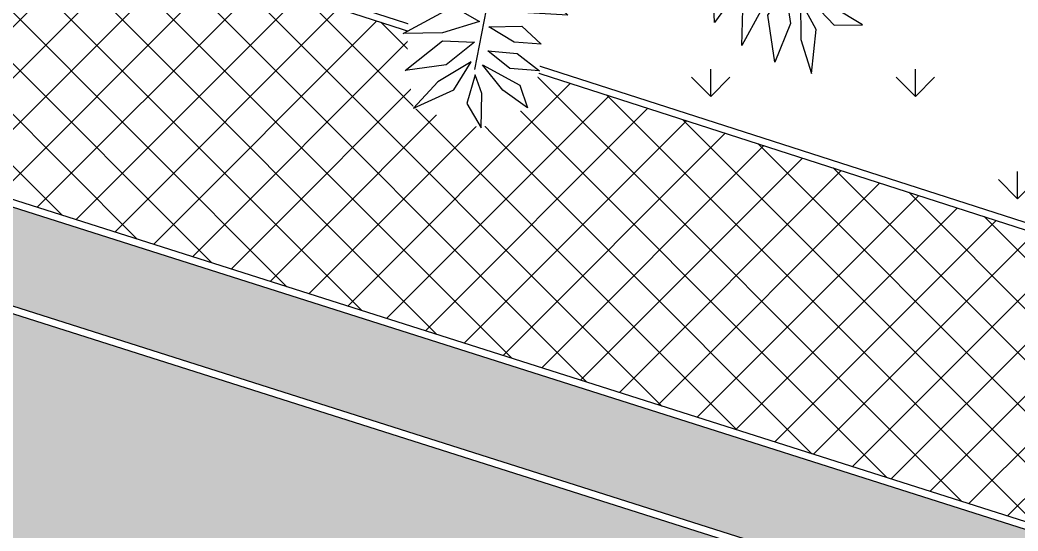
# Model space of a CAD drawing. Header units: inches. Extents: x -162 to 906, y 35 to 488.
# Drawn here: x 403.4 to 417.2, y 84.51 to 91.57 of the extents above; entities that cross this region are included whole.
import ezdxf

# ---------------------------------------------------------------- set-up
doc = ezdxf.new("R2010")
doc.units = ezdxf.units.IN
doc.header["$LTSCALE"] = 0.02
doc.header["$MEASUREMENT"] = 0
doc.set_wipeout_variables(frame=1)
for name, color, linetype, true_color in [('green bed', 7, 'Continuous', 0x145200), ('jogging track', 7, 'Continuous', 0x5e5e5e), ('main rooad', 250, 'Continuous', 0x333333), ('pavements', 7, 'Continuous', 0x8a8a8a), ('PLANTS', 7, 'Continuous', 0x218500), ('ROADS', 7, 'Continuous', 0x595959), ('walking pavers', 7, 'Continuous', 0xf7f7f7)]:
    doc.layers.add(name, color=color, linetype=linetype, true_color=true_color)
pattern_1 = [(90, (0, 0), (-1.414213562, 1.414213562), [0.375, -2.453427126]), (45, (0, 0), (-1.414213562373095, 1.414213562373095), [0.375, -1.625]), (135, (0, 0), (-1.414213562373095, -1.414213562373095), [0.375, -1.625])]

# ---------------------------------------------------------------- blocks, each defined once
blk = doc.blocks.new('AE24K')
blk.add_wipeout([(0.3551949136237864, 0.106527245213756), (0.38330191728022445, 0.1775314773046348), (0.41041712122815666, 0.21809228762336175), (0.43506982731359295, 0.26200622175611277), (0.4554456494808166, 0.31084019148061803), (0.3890162718492929, 0.3819055057928529), (0.31972971232035413, 0.39072740178981236), (0.2797292211111111, 0.35543979935044767), (0.25901468925789917, 0.32456315413532466), (0.20687119343616403, 0.3093698816316339), (0.15972775670914602, 0.29809744769291857), (0.11258432920789105, 0.27702290811600006), (0.11142148636233783, 0.31476039346794793), (0.09277667140585141, 0.3667647924609607), (0.03790418566355835, 0.4207149325475328), (0.019988087261599063, 0.4666459893664343), (-0.005969354658331594, 0.510379431192467), (-0.04147268311387729, 0.5498476051024905), (-0.1362317311181524, 0.5278507198698508), (-0.17851500822055766, 0.47225775739199527), (-0.16795529215072422, 0.419972516947561), (-0.1494728034445888, 0.38222568128481527), (-0.16448658055298898, 0.33384064598641294), (-0.17888727301417937, 0.28743140412639634), (-0.1836167167719829, 0.2360123434706891), (-0.21687975319873593, 0.25387403876085846), (-0.2704666659214252, 0.2584996208172765), (-0.3940080310552272, 0.24024808018120325), (-0.496918332594694, 0.23900740439610946), (-0.5252480029674436, 0.1459452233027616), (-0.4982447205409093, 0.08153034637642054), (-0.44768451326183395, 0.06453270837135139), (-0.4091404009994495, 0.06191898170415944), (-0.33802384679952335, -0.010720428861257014), (-0.29620104597987235, -0.04101056464531072), (-0.36401596714995504, -0.10303544308668999), (-0.37909859344962005, -0.18069286674086438), (-0.43901688124796384, -0.2603593257633241), (-0.45544564948081406, -0.3108402007063801), (-0.38901627184929033, -0.381905505792852), (-0.31972971232035263, -0.39072741101557507), (-0.27972923033687286, -0.3554398085762094), (-0.25906997139880744, -0.3243707884177137), (-0.2068711934361634, -0.3093698816316328), (-0.15947926158348955, -0.29863663283042774), (-0.11258432920788863, -0.2770229173417623), (-0.11365319668754298, -0.316380674289061), (-0.0379041856635559, -0.4207149417732956), (0.00936913341203704, -0.5077846254225241), (0.041472683113879735, -0.5498476051024893), (0.13623173111815384, -0.527850729095613), (0.17851499899479592, -0.4722577573919948), (0.16795528292496245, -0.41997251694756044), (0.15465956208624643, -0.3873626240687301), (0.16777801166598272, -0.3346156046435458), (0.1788872730893657, -0.287431404989861), (0.18361671677198546, -0.23601235269645104), (0.21687975319873834, -0.2538740387608571), (0.2712392865183427, -0.2637293586000331), (0.34572554723691984, -0.24049317616737786), (0.3940820231010254, -0.246385504689294), (0.4444389524248509, -0.24577840694274355), (0.49691833259469553, -0.23900740439610846), (0.5252480029674442, -0.14594522330276039), (0.49824471131514847, -0.08153035560218291), (0.4476845132618352, -0.06453271759711332), (0.41058727741042117, -0.062031723957523655), (0.37327179966973284, -0.022436010876364154), (0.338023846799526, 0.010720428861258124), (0.2960075306288286, 0.043771514977265946), (0.3283012395610764, 0.06088635470709014)])
for p, q in [((-0.0414726831138772, 0.549847605102491), (-0.07777240710869737, 0.5006975833749423)), ((-0.0527355222590753, 0.5019136588729922), (-0.0414726831138772, 0.549847605102491)), ((-0.1022762273722977, 0.5082464993676798), (-0.1362317311181522, 0.5278507198698512)), ((-0.1362317311181522, 0.5278507198698512), (-0.1139274895912346, 0.4861054984912498)), ((-0.05149821828036583, 0.4756306225379459), (-0.005969354658331483, 0.5103794311924674)), ((-0.005969354658331483, 0.5103794311924674), (-0.03082975988756598, 0.4496761433005454)), ((-0.09308310512382612, 0.4682974141098621), (-0.1022762273722977, 0.5082464993676798)), ((-0.07952156564429469, 0.4555188743617307), (-0.0527355222590753, 0.5019136588729922)), ((-0.07777240710869737, 0.5006975833749423), (-0.07952156564429469, 0.4555188743617307)), ((-0.1139274895912346, 0.4861054984912498), (-0.09308310512382612, 0.4682974141098621)), ((-0.1537160373471247, 0.4505168963083128), (-0.1785150082205575, 0.4722577573919957)), ((-0.1785150082205575, 0.4722577573919957), (-0.1368368489131875, 0.4679899655579551)), ((-0.07019916277893401, 0.4295166794781067), (-0.05149821828036583, 0.4756306225379459)), ((-0.1368368489131875, 0.4679899655579551), (-0.0949981336523642, 0.4512575405617887)), ((-0.05250655727299147, 0.3533181598595703), (-0.0885694836089419, 0.4623922892135215)), ((-0.02519805892919624, 0.4398263127903532), (0.02129362377083144, 0.4674208743674266)), ((0.02129362377083144, 0.4674208743674266), (-0.0205392239047244, 0.4008455082622233)), ((-0.0949981336523642, 0.4512575405617887), (-0.1537160373471247, 0.4505168963083128)), ((-0.03082975988756598, 0.4496761433005454), (-0.07019916277893401, 0.4295166794781067)), ((-0.1679552921507241, 0.4199725169475612), (-0.1303716187194786, 0.4370389975961211)), ((-0.1303716187194786, 0.4370389975961211), (-0.09217697835945593, 0.430658432229444)), ((-0.09217697835945593, 0.430658432229444), (-0.1294034948277618, 0.4142105482156615)), ((-0.06230534163651669, 0.4010400980553759), (-0.02519805892919624, 0.4398263127903532)), ((-0.1294034948277618, 0.4142105482156615), (-0.1679552921507241, 0.4199725169475612)), ((-0.004860777750733902, 0.4025158972333451), (0.03790418566355847, 0.4207149325475332)), ((0.03790418566355847, 0.4207149325475332), (0.005605675080954775, 0.3618316478252717)), ((-0.1515725973782844, 0.3865948780928483), (-0.1179641760621761, 0.4026572820512881)), ((-0.1179641760621761, 0.4026572820512881), (-0.07691235380473849, 0.4012254989885826)), ((-0.07691235380473849, 0.4012254989885826), (-0.1164370170615987, 0.3778564844767831)), ((-0.0205392239047244, 0.4008455082622233), (-0.06230534163651669, 0.4010400980553759)), ((-0.04330338816861534, 0.3496542956971389), (-0.004860777750733902, 0.4025158972333451)), ((-0.1164370170615987, 0.3778564844767831), (-0.1515725973782844, 0.3865948780928483)), ((0.3133010622769312, 0.3583804374999429), (0.3197297123203544, 0.3907274017898126)), ((0.3197297123203544, 0.3907274017898126), (0.3368727760275583, 0.3524991704267157)), ((0.3890162718492931, 0.3819055057928531), (0.3640159671499585, 0.3417168459215039)), ((0.3890162718492931, 0.3426970555627484), (0.3890162718492931, 0.3819055057928531)), ((0.005605675080954775, 0.3618316478252717), (-0.04330338816861534, 0.3496542956971389)), ((0.007106863558692389, 0.3477681991613624), (0.09277667140585155, 0.3667647924609612)), ((0.09277667140585155, 0.3667647924609612), (0.03016673197819308, 0.3171338593856179)), ((0.3433014260709815, 0.3078995625568863), (0.3133010622769312, 0.3583804374999429)), ((-0.1644865805529889, 0.3338406459864132), (-0.1148891923519049, 0.3579925402946942)), ((-0.06208753982366044, 0.3514265739948095), (-0.1186519474679111, 0.3230491326212559)), ((-0.1148891923519049, 0.3579925402946942), (-0.06208753982366044, 0.3514265739948095)), ((-0.01372579496394621, 0.1989606921142477), (-0.05250655727299147, 0.3533181598595703)), ((-0.0310252261282038, 0.3013256897781131), (0.007106863558692389, 0.3477681991613624)), ((0.2797292211111113, 0.3554397993504481), (0.3133010622769312, 0.331424630849797)), ((0.2940151121466652, 0.3191719872698378), (0.2797292211111113, 0.3554397993504481)), ((0.3368727760275583, 0.3524991704267157), (0.3433014260709815, 0.3078995625568863)), ((-0.1186519474679111, 0.3230491326212559), (-0.1644865805529889, 0.3338406459864132)), ((0.3133010622769312, 0.331424630849797), (0.3268726578381287, 0.2951568187691866)), ((0.3590159080552429, 0.3147610392713576), (0.3890162718492931, 0.3426970555627484)), ((0.3640159671499585, 0.3417168459215039), (0.3590159080552429, 0.3147610392713576)), ((0.03016673197819308, 0.3171338593856179), (-0.0310252261282038, 0.3013256897781131)), ((0.2590146892578993, 0.3245631541353249), (0.2897293485263042, 0.3034886145584061)), ((0.2690148074473289, 0.2897656519036995), (0.2590146892578993, 0.3245631541353249)), ((0.3268726578381287, 0.2951568187691866), (0.2940151121466652, 0.3191719872698378)), ((0.3947306264183617, 0.3177016774208532), (0.3547301352091203, 0.2966271378439349)), ((0.4554456494808168, 0.3108401914806183), (0.3947306264183617, 0.3177016774208532)), ((-0.1782960900903792, 0.2873770280574246), (-0.1180669418362115, 0.3103394447423784)), ((-0.1180669418362115, 0.3103394447423784), (-0.04943157356272021, 0.3086534181029754)), ((-0.04943157356272021, 0.3086534181029754), (-0.1154217033921476, 0.2815939415540214)), ((-0.01691470762147951, 0.2502895807405507), (0.03635746804542439, 0.3053116714556179)), ((0.03635746804542439, 0.3053116714556179), (0.111421486362338, 0.3147603934679482)), ((0.111421486362338, 0.3147603934679482), (0.05003824128594125, 0.2701948009862924)), ((0.2068711934361644, 0.3093698816316341), (0.2525860392144761, 0.2784932271907485)), ((0.2204427889973637, 0.264280164328301), (0.2068711934361644, 0.3093698816316341)), ((0.2797292211111113, 0.2221310851744644), (0.3561587261578261, 0.3078995625568863)), ((0.2897293485263042, 0.3034886145584061), (0.3090152986565702, 0.2672208024777967)), ((0.4083022219795609, 0.2966271378439349), (0.4554456494808168, 0.3108401914806183)), ((0.1597277567091462, 0.298097447692919), (0.209728366107818, 0.2574186876138302)), ((0.18615665235719, 0.2407550960353908), (0.1597277567091462, 0.298097447692919)), ((0.3090152986565702, 0.2672208024777967), (0.2690148074473289, 0.2897656519036995)), ((0.3547301352091203, 0.2966271378439349), (0.4083022219795609, 0.2966271378439349)), ((-0.1154217033921476, 0.2815939415540214), (-0.1782960900903792, 0.2873770280574246)), ((0.1125843292078912, 0.2770229081160003), (0.1461561703737102, 0.2196805564584725)), ((0.1747279432190529, 0.2378144671116589), (0.1125843292078912, 0.2770229081160003)), ((0.2525860392144761, 0.2784932271907485), (0.2733005710676881, 0.2294826713224394)), ((0.3368727760275583, 0.2755525982670166), (0.3861590899518781, 0.2824140749814874)), ((0.3740160853393864, 0.2515374205406018), (0.3368727760275583, 0.2755525982670166)), ((0.3861590899518781, 0.2824140749814874), (0.4390168812479658, 0.260359325763325)), ((-0.2976226622517535, 0.1800388274949314), (-0.2712392865183419, 0.2637293493742709)), ((-0.2712392865183419, 0.2637293493742709), (-0.2595626165481084, 0.1846920901585531)), ((-0.1185893967947846, 0.2702260670970928), (-0.1836167167719829, 0.2360123434706893)), ((-0.03784705051331105, 0.26402446308105), (-0.1185893967947846, 0.2702260670970928)), ((-0.117170861927745, 0.2364152325408106), (-0.03784705051331105, 0.26402446308105)), ((0.05003824128594125, 0.2701948009862924), (-0.01691470762147951, 0.2502895807405507)), ((0.2733005710676881, 0.2294826713224394), (0.2204427889973637, 0.264280164328301)), ((-0.437657308232243, 0.193216547556458), (-0.4449862266805331, 0.2500201054291424)), ((-0.4449862266805331, 0.2500201054291424), (-0.4048458452269514, 0.1981387227599445)), ((-0.3934997896995123, 0.1980909978879559), (-0.3941515345007414, 0.252151256681671)), ((-0.3941515345007414, 0.252151256681671), (-0.3574120091580459, 0.1826352616527362)), ((-0.2462289349631019, 0.1841423269415046), (-0.2168797531987359, 0.2538740387608587)), ((-0.2168797531987359, 0.2538740387608587), (-0.2089764387461948, 0.1784317918383174)), ((0.209728366107818, 0.2574186876138302), (0.2425859117992841, 0.1971357070325692)), ((0.3368727760275583, 0.218210246609488), (0.3161582349485847, 0.2544780586900974)), ((0.3161582349485847, 0.2544780586900974), (0.3683017307703178, 0.2417353149023986)), ((0.4390168812479658, 0.260359325763325), (0.3740160853393864, 0.2515374205406018)), ((-0.4610377442386344, 0.2052865210290573), (-0.496918332594694, 0.2390074043961099)), ((-0.496918332594694, 0.2390074043961099), (-0.4725030335270572, 0.1829959059540891)), ((-0.3510193764933662, 0.1970483944115564), (-0.3453977316166643, 0.2431834552428986)), ((-0.3453977316166643, 0.2431834552428986), (-0.3105525598676291, 0.1857704803696212)), ((-0.1836167167719829, 0.2360123434706893), (-0.117170861927745, 0.2364152325408106)), ((-0.1740427550269557, 0.1845792313997987), (-0.1351592269438759, 0.246618861836212)), ((-0.1351592269438759, 0.246618861836212), (-0.1357914223533117, 0.1604750619635067)), ((-0.003699706251676815, 0.2055440674289084), (0.072828929618451, 0.2430150573908971)), ((0.145998585115942, 0.2403607592475692), (0.0710797710828528, 0.1978363576034492)), ((0.072828929618451, 0.2430150573908971), (0.145998585115942, 0.2403607592475692)), ((0.08258396541384005, 0.2348738289621637), (0.109012861061883, 0.1662590525916836)), ((0.1418703975275868, 0.1941950688830736), (0.08258396541384005, 0.2348738289621637)), ((0.209728366107818, 0.1647887335169358), (0.1747279432190529, 0.2378144671116589)), ((0.2425859117992841, 0.1971357070325692), (0.18615665235719, 0.2407550960353908)), ((0.3683017307703178, 0.2417353149023986), (0.415445167497337, 0.2152696084599923)), ((-0.03155774639420805, 0.2249271002632036), (-0.09724266953213778, 0.2199609089444543)), ((-0.0894781382323746, 0.1775374279217692), (-0.03155774639420805, 0.2249271002632036)), ((0.1654421205039771, 0.1113672296501473), (0.2797292211111113, 0.2221310851744644)), ((-0.09724266953213778, 0.2199609089444543), (-0.162114729143843, 0.1889567267816479)), ((0.1461561703737102, 0.2196805564584725), (0.209728366107818, 0.1647887335169358)), ((0.3161582349485847, 0.1760611674556509), (0.2811578120598188, 0.21232897953626)), ((0.2811578120598188, 0.21232897953626), (0.3461586079683983, 0.2054675028217887)), ((0.415445167497337, 0.2152696084599923), (0.3368727760275583, 0.218210246609488)), ((-0.4342517100791765, 0.1588917457435599), (-0.4610377442386344, 0.2052865210290573)), ((-0.4070719388064923, 0.1539640812110905), (-0.437657308232243, 0.193216547556458)), ((-0.4048458452269514, 0.1981387227599445), (-0.4070719388064923, 0.1539640812110905)), ((-0.378463585810862, 0.1465620393652798), (-0.3934997896995123, 0.1980909978879559)), ((-0.3244612002284324, 0.1373253161608794), (-0.3510193764933662, 0.1970483944115564)), ((8.881784197001252e-16, 4.440892098500626e-16), (-0.01372579496394621, 0.1989606921142477)), ((0.0710797710828528, 0.1978363576034492), (-0.003699706251676815, 0.2055440674289084)), ((0.1790137068394149, 0.139793355375041), (0.1418703975275868, 0.1941950688830736)), ((0.3461586079683983, 0.2054675028217887), (0.3833019172802246, 0.177531477304635)), ((-0.4725030335270572, 0.1829959059540891), (-0.4342517100791765, 0.1588917457435599)), ((-0.3574120091580459, 0.1826352616527362), (-0.378463585810862, 0.1465620393652798)), ((-0.3105525598676291, 0.1857704803696212), (-0.3244612002284324, 0.1373253161608794)), ((-0.2764683198249021, 0.1237942124734781), (-0.2976226622517535, 0.1800388274949314)), ((-0.2595626165481084, 0.1846920901585531), (-0.2764683198249021, 0.1237942124734781)), ((-0.2252144920063506, 0.1104962253655097), (-0.2462289349631019, 0.1841423269415046)), ((-0.1798562404194373, 0.09956799541848627), (-0.1740427550269557, 0.1845792313997987)), ((-0.162114729143843, 0.1889567267816479), (-0.0894781382323746, 0.1775374279217692)), ((0.02329752407432917, 0.1829226441701222), (0.07544101989606311, 0.1187188157981223)), ((0.09758414269798443, 0.1549866278787322), (0.02329752407432917, 0.1829226441701222)), ((-0.4912924992215908, 0.1655494438049323), (-0.5252480029674436, 0.1459452233027618)), ((-0.4520990131790681, 0.153536374838505), (-0.4912924992215908, 0.1655494438049323)), ((-0.2089764387461948, 0.1784317918383174), (-0.2252144920063506, 0.1104962253655097)), ((0.109012861061883, 0.1662590525916836), (0.1790137068394149, 0.139793355375041)), ((0.2897293485263042, 0.1324417692270661), (0.2454430936967, 0.177531477304635)), ((0.2454430936967, 0.177531477304635), (0.3047295258104459, 0.1677293716664314)), ((0.3047295258104459, 0.1677293716664314), (0.3640159671499585, 0.1030354338609283)), ((0.3833019172802246, 0.177531477304635), (0.3161582349485847, 0.1760611674556509)), ((-0.4779434567411904, 0.144388652569746), (-0.4520990131790681, 0.153536374838505)), ((-0.332235778384101, 0.1311870654593434), (-0.4447282097667689, 0.1544927174308737)), ((-0.1357914223533117, 0.1604750619635067), (-0.1798562404194373, 0.09956799541848627)), ((-0.08543027936244219, 0.1620036601831125), (-0.1467668974326468, 0.1116375721832763)), ((-0.02581685853075832, 0.1564536994849042), (-0.08543027936244219, 0.1620036601831125)), ((-0.06509299818397896, 0.1246932446261035), (-0.02581685853075832, 0.1564536994849042)), ((0.1225844473973199, 0.1005849051449359), (0.09758414269798443, 0.1549866278787322)), ((-0.5252480029674436, 0.1459452233027618), (-0.4779434567411904, 0.144388652569746)), ((-0.4737096249407466, 0.1154907951312412), (-0.4382995597233457, 0.1433579780049032)), ((-0.4382995597233457, 0.1433579780049032), (-0.4670170996240568, 0.0921364588083704)), ((0.2590146892578993, 0.09176300914797597), (0.2082997843848728, 0.139793355375041)), ((0.2082997843848728, 0.139793355375041), (0.2825864030085263, 0.1211693445141142)), ((-0.4436726809964089, 0.1056143575205617), (-0.4190496361975855, 0.1355016134602578)), ((-0.4190496361975855, 0.1355016134602578), (-0.4234186069744243, 0.09503856094582375)), ((-0.4076935245884794, 0.09916866749288245), (-0.3859276524613096, 0.1340046965107868)), ((-0.3859276524613096, 0.1340046965107868), (-0.3854518245089258, 0.08809082334732077)), ((-0.1791679154679215, 0.08759346246410127), (-0.332235778384101, 0.1311870654593434)), ((-0.1467668974326468, 0.1116375721832763), (-0.06509299818397896, 0.1246932446261035)), ((0.3640159671499585, 0.1030354338609283), (0.2897293485263042, 0.1324417692270661)), ((-0.4982447205409093, 0.08153034637642076), (-0.4737096249407466, 0.1154907951312412)), ((-0.367475231566381, 0.07949930387818283), (-0.3353881108913477, 0.121943902672371)), ((-0.3353881108913477, 0.121943902672371), (-0.3390947364652748, 0.0587689682929553)), ((-0.3277953171697909, 0.05292074790278578), (-0.2920174853620034, 0.1115177110704066)), ((-0.2920174853620034, 0.1115177110704066), (-0.3015783649750992, 0.04083883629286778)), ((8.881784197001252e-16, 4.440892098500626e-16), (0.1654421205039771, 0.1113672296501473)), ((0.07544101989606311, 0.1187188157981223), (0.1225844473973199, 0.1005849051449359)), ((0.2825864030085263, 0.1211693445141142), (0.3283012395610765, 0.06088635470709036)), ((-0.4476845132618337, 0.06453270837135161), (-0.4436726809964089, 0.1056143575205617)), ((-0.4105872774104196, 0.06203172395752432), (-0.4076935245884794, 0.09916866749288245)), ((-0.2475754166211273, 0.0992357295641142), (-0.2933173400138385, 0.03241159998543486)), ((-0.2633270323014552, 0.01673467608233858), (-0.2475754166211273, 0.0992357295641142)), ((-0.06283088722569463, 0.1060664937135662), (-0.1193428002784875, 0.09298970349923685)), ((-0.0152571424609258, 0.1041684682662329), (-0.06283088722569463, 0.1060664937135662)), ((-0.06191414160811259, 0.0773209905252088), (-0.0152571424609258, 0.1041684682662329)), ((0.06044083338615636, 0.1074463818594076), (0.02044035140267653, 0.09764427622120397)), ((0.02044035140267653, 0.09764427622120397), (0.0368691196355293, 0.0721587886458055)), ((0.08258396541384005, 0.06529730270557055), (0.06044083338615636, 0.1074463818594076)), ((0.2068711934361644, 0.03736128641418057), (0.1761565341677613, 0.105976072010423)), ((0.1761565341677613, 0.105976072010423), (0.2468716846454075, 0.05843582599109931)), ((-0.4670170996240568, 0.0921364588083704), (-0.4982447205409093, 0.08153034637642076)), ((-0.4234186069744243, 0.09503856094582375), (-0.4476845132618337, 0.06453270837135161)), ((-0.3854518245089258, 0.08809082334732077), (-0.4105872774104196, 0.06203172395752432)), ((-0.210571453233622, 0.0851337448881635), (-0.2391130670597237, 0.0257658308356179)), ((-0.1984909992942558, 0.01127837533008558), (-0.210571453233622, 0.0851337448881635)), ((8.881784197001252e-16, 4.440892098500626e-16), (-0.1791679154679215, 0.08759346246410127)), ((-0.1193428002784875, 0.09298970349923685), (-0.06191414160811259, 0.0773209905252088)), ((-0.02569676677381416, 0.08602956647526483), (-0.05255970689362321, 0.0710042305354257)), ((-0.03216243057838408, 0.05918995831007789), (-0.02569676677381416, 0.08602956647526483)), ((0.3283012395610765, 0.06088635470709036), (0.2590146892578993, 0.09176300914797597)), ((-0.3713577739891525, 0.02447076435477991), (-0.367475231566381, 0.07949930387818283)), ((-0.05255970689362321, 0.0710042305354257), (-0.06170350821310677, 0.03098991913321258)), ((0.0368691196355293, 0.0721587886458055), (0.08258396541384005, 0.06529730270557055)), ((0.1700644215069778, 0.0712850719868463), (0.140534018080043, -0.005974438053743647)), ((0.1830144312861899, -0.007017041530142709), (0.1700644215069778, 0.0712850719868463)), ((-0.3390947364652748, 0.0587689682929553), (-0.3713577739891525, 0.02447076435477991)), ((-0.1484013151538397, 0.05586879433996872), (-0.1830144312861881, 0.007017032304381221)), ((-0.1405340180800421, 0.005974428827981271), (-0.1484013151538397, 0.05586879433996872)), ((-0.06170350821310677, 0.03098991913321258), (-0.03216243057838408, 0.05918995831007789)), ((0.2468716846454075, 0.05843582599109931), (0.2811578120598188, -0.006258102588641457)), ((-0.3380238467995236, -0.01072042886125679), (-0.3277953171697909, 0.05292074790278578)), ((0.1226400787481969, 0.05366512859027628), (0.09878326124364278, 0.004149794325297052)), ((0.1232717206118528, 0.001379888145842223), (0.1226400787481969, 0.05366512859027628)), ((0.2446986853319215, 0.04591710218051581), (0.1984909900684961, -0.01127837533008469)), ((0.2391130670597255, -0.02576584006137983), (0.2446986853319215, 0.04591710218051581)), ((-0.3015783649750992, 0.04083883629286778), (-0.3380238467995236, -0.01072042886125679)), ((-0.2933173400138385, 0.03241159998543486), (-0.2962010459798723, -0.0410105646453105)), ((-0.1135555898590246, 0.02906904147093314), (-0.123271720611851, -0.001379897371604155)), ((-0.0809259020620825, -0.004149794325296163), (-0.1135555898590246, 0.02906904147093314)), ((0.07615531537041687, 0.0368711862064397), (0.06044083338615636, 0.01040547976403383)), ((0.08401255636254756, 0.01040547976403383), (0.07615531537041687, 0.0368711862064397)), ((0.2811578120598188, -0.006258102588641457), (0.2068711934361644, 0.03736128641418057)), ((0.2962010459798758, 0.04101056464531183), (0.263327032301456, -0.01673467608233725)), ((0.2933173400138394, -0.03241160921119635), (0.2962010459798758, 0.04101056464531183)), ((-0.2962010459798723, -0.0410105646453105), (-0.2633270323014552, 0.01673467608233858)), ((-0.2391130670597237, 0.0257658308356179), (-0.2446986945576821, -0.04591711140627774)), ((-0.2468716846454067, -0.0584358352168608), (-0.2811578120598179, 0.006258102588642789)), ((-0.2811578120598179, 0.006258102588642789), (-0.2068711934361636, -0.0373612956399425)), ((-0.2446986945576821, -0.04591711140627774), (-0.1984909992942558, 0.01127837533008558)), ((-0.1830144312861881, 0.007017032304381221), (-0.170064421506976, -0.07128507198684497)), ((-0.170064421506976, -0.07128507198684497), (-0.1405340180800421, 0.005974428827981271)), ((8.881784197001252e-16, 4.440892098500626e-16), (-0.1654421205039762, -0.111367229650146)), ((8.881784197001252e-16, 4.440892098500626e-16), (0.1791679062421618, -0.08759346246409949)), ((8.881784197001252e-16, 4.440892098500626e-16), (0.01372579496394799, -0.1989606921142459)), ((0.06044083338615636, 0.01040547976403383), (0.07258383799864809, -0.02880296124030801)), ((0.07258383799864809, -0.02880296124030801), (0.08401255636254756, 0.01040547976403383)), ((0.09878326124364278, 0.004149794325297052), (0.09784110787476497, -0.03887115633489913)), ((0.09784110787476497, -0.03887115633489913), (0.1232717206118528, 0.001379888145842223)), ((0.3015783649751018, -0.04083884551862971), (0.3380238467995262, 0.01072042886125857)), ((0.3380238467995262, 0.01072042886125857), (0.3277953079440312, -0.05292075712854771)), ((-0.123271720611851, -0.001379897371604155), (-0.08692536038507637, -0.05562555709852646)), ((-0.08692536038507637, -0.05562555709852646), (-0.0809259020620825, -0.004149794325296163)), ((0.140534018080043, -0.005974438053743647), (0.1484013151538415, -0.05586879433996739)), ((0.1484013151538415, -0.05586879433996739), (0.1830144312861899, -0.007017041530142709)), ((0.1984909900684961, -0.01127837533008469), (0.2105714532336229, -0.08513374488816172)), ((0.2105714532336229, -0.08513374488816172), (0.2391130670597255, -0.02576584006137983)), ((0.263327032301456, -0.01673467608233725), (0.247575416621129, -0.09923572956411375)), ((0.3390947364652757, -0.05876896829295397), (0.3713577739891534, -0.02447077358054139)), ((0.3713577739891534, -0.02447077358054139), (0.3674752315663827, -0.07949931310394476)), ((-0.2068711934361636, -0.0373612956399425), (-0.1761565341677587, -0.1059760720104221)), ((0.247575416621129, -0.09923572956411375), (0.2933173400138394, -0.03241160921119635)), ((0.2920174853620061, -0.1115177110704053), (0.3015783649751018, -0.04083884551862971)), ((-0.06829807437828528, -0.04667330107040568), (-0.04615495157636484, -0.08882238022424271)), ((-0.0225832378257369, -0.05353477778487647), (-0.06829807437828528, -0.04667330107040568)), ((-0.00615446036712175, -0.07902026536027584), (-0.0225832378257369, -0.05353477778487647)), ((0.3277953079440312, -0.05292075712854771), (0.2920174853620061, -0.1115177110704053)), ((-0.2825864030085246, -0.1211693445141124), (-0.3283012487868362, -0.06088636393285229)), ((-0.3283012487868362, -0.06088636393285229), (-0.2590146892578966, -0.09176300914797508)), ((-0.1761565341677587, -0.1059760720104221), (-0.2468716846454067, -0.0584358352168608)), ((0.04405678242655586, -0.06800899432050711), (0.01525714246092669, -0.1041684682662316)), ((0.07434224997453232, -0.06652400628259247), (0.04405678242655586, -0.06800899432050711)), ((0.06283087799993314, -0.1060664937135645), (0.07434224997453232, -0.06652400628259247)), ((0.3353881108913512, -0.1219439026723692), (0.3390947364652757, -0.05876896829295397)), ((0.3854518245089285, -0.08809083257308226), (0.4105872774104213, -0.06203172395752343)), ((0.4105872774104213, -0.06203172395752343), (0.4076935245884812, -0.09916866749288156)), ((0.4234186069744279, -0.09503856094582197), (0.4476845132618354, -0.0645327175971131)), ((0.4476845132618354, -0.0645327175971131), (0.4436726809964107, -0.1056143667463236)), ((-0.04615495157636484, -0.08882238022424271), (-0.00615446036712175, -0.07902026536027584)), ((0.3674752315663827, -0.07949931310394476), (0.3353881108913512, -0.1219439026723692)), ((0.4670170903982953, -0.09213645880836907), (0.4982447113151487, -0.08153035560218269)), ((0.4982447113151487, -0.08153035560218269), (0.4737096249407475, -0.1154908043570027)), ((-0.2590146892578966, -0.09176300914797508), (-0.2082997843848711, -0.1397933553750401)), ((0.1791679062421618, -0.08759346246409949), (0.3322357783841046, -0.1311870746851049)), ((0.3859276524613104, -0.1340046965107855), (0.3854518245089285, -0.08809083257308226)), ((0.4190496269718249, -0.1355016134602565), (0.4234186069744279, -0.09503856094582197)), ((0.4382995597233474, -0.1433579780049015), (0.4670170903982953, -0.09213645880836907)), ((-0.3047295350362083, -0.1677293716664296), (-0.364015967149955, -0.1030354430866898)), ((-0.364015967149955, -0.1030354430866898), (-0.2897293485263015, -0.1324417692270643)), ((-0.1225844566230805, -0.1005849143706978), (-0.09758415192374414, -0.1549866278787309)), ((-0.07544101989606133, -0.1187188157981214), (-0.1225844566230805, -0.1005849143706978)), ((0.01525714246092669, -0.1041684682662316), (0.06283087799993314, -0.1060664937135645)), ((0.1357914223533125, -0.1604750619635058), (0.1798562311936767, -0.09956799541848493)), ((0.1798562311936767, -0.09956799541848493), (0.1740427550269583, -0.1845792313997978)), ((0.4076935245884812, -0.09916866749288156), (0.3859276524613104, -0.1340046965107855)), ((0.4436726809964107, -0.1056143667463236), (0.4190496269718249, -0.1355016134602565)), ((-0.2082997843848711, -0.1397933553750401), (-0.2825864030085246, -0.1211693445141124)), ((-0.1654421205039762, -0.111367229650146), (-0.2797292303368728, -0.2221310944002259)), ((-0.02329753330009066, -0.1829226441701208), (-0.07544101989606133, -0.1187188157981214)), ((0.1467668882068871, -0.111637572183275), (0.06509299818398162, -0.1246932538518655)), ((0.08543027936244396, -0.162003669408874), (0.1467668882068871, -0.111637572183275)), ((0.2089764387461948, -0.178431791838316), (0.2252144827805909, -0.1104962253655084)), ((0.2252144827805909, -0.1104962253655084), (0.2462289257373396, -0.1841423361672661)), ((0.2595626073223478, -0.1846920901585514), (0.2764683198249056, -0.1237942124734777)), ((0.2764683198249056, -0.1237942124734777), (0.2976226622517562, -0.1800388274949296)), ((0.4737096249407475, -0.1154908043570027), (0.4382995597233474, -0.1433579780049015)), ((-0.2897293485263015, -0.1324417692270643), (-0.2454430936966983, -0.1775314865303965)), ((0.06509299818398162, -0.1246932538518655), (0.0258168585307601, -0.1564537087106666)), ((0.3105525598676326, -0.1857704895953831), (0.3244611910026709, -0.1373253253866409)), ((0.3244611910026709, -0.1373253253866409), (0.3510193764933707, -0.1970483944115551)), ((0.3322357783841046, -0.1311870746851049), (0.4447282097667706, -0.1544927266566352)), ((-0.1790137160651746, -0.1397933553750401), (-0.1418704067533483, -0.194195078108836)), ((-0.1090128610618821, -0.1662590525916823), (-0.1790137160651746, -0.1397933553750401)), ((0.3574119999322853, -0.1826352616527349), (0.3784635765851014, -0.146562039365278)), ((0.3784635765851014, -0.146562039365278), (0.3934997896995149, -0.1980909978879546)), ((0.4779434567411922, -0.1443886525697446), (0.4520990131790708, -0.1535363748385041)), ((0.5252480029674444, -0.1459452233027601), (0.4779434567411922, -0.1443886525697446)), ((0.4912924899958302, -0.1655494438049314), (0.5252480029674444, -0.1459452233027601)), ((-0.2097283753335795, -0.1647887427426973), (-0.1747279432190512, -0.2378144671116575)), ((-0.1461561703737075, -0.219680565684234), (-0.2097283753335795, -0.1647887427426973)), ((-0.09758415192374414, -0.1549866278787309), (-0.02329753330009066, -0.1829226441701208)), ((0.0258168585307601, -0.1564537087106666), (0.08543027936244396, -0.162003669408874)), ((0.1351592269438777, -0.2466188618362106), (0.1357914223533125, -0.1604750619635058)), ((0.4048458452269532, -0.1981387227599432), (0.4070719388064941, -0.153964090436852)), ((0.4070719388064941, -0.153964090436852), (0.4376573082322448, -0.1932165475564576)), ((0.4342517008534141, -0.1588917457435586), (0.4610377442386362, -0.2052865302548192)), ((0.4725030335270617, -0.1829959151798506), (0.4342517008534141, -0.1588917457435586)), ((0.4520990131790708, -0.1535363748385041), (0.4912924899958302, -0.1655494438049314)), ((-0.3833019172802219, -0.1775314865303965), (-0.3161582441743453, -0.1760611674556496)), ((-0.3461586079683965, -0.2054675028217874), (-0.3833019172802219, -0.1775314865303965)), ((-0.3161582441743453, -0.1760611674556496), (-0.2811578120598179, -0.2123289795362591)), ((-0.2454430936966983, -0.1775314865303965), (-0.3047295350362083, -0.1677293716664296)), ((-0.08258396541383739, -0.2348738381879252), (-0.1090128610618821, -0.1662590525916823)), ((0.08947813823237638, -0.1775374371475307), (0.03155773716844834, -0.2249271002632023)), ((0.1621147199180824, -0.188956726781647), (0.08947813823237638, -0.1775374371475307)), ((0.2168797531987385, -0.2538740387608569), (0.2089764387461948, -0.178431791838316)), ((0.09724266030637718, -0.219960908944453), (0.1621147199180824, -0.188956726781647)), ((0.1740427550269583, -0.1845792313997978), (0.1351592269438777, -0.2466188618362106)), ((0.2462289257373396, -0.1841423361672661), (0.2168797531987385, -0.2538740387608569)), ((0.2712392865183428, -0.2637293586000329), (0.2595626073223478, -0.1846920901585514)), ((0.2976226622517562, -0.1800388274949296), (0.2712392865183428, -0.2637293586000329)), ((0.3453977316166679, -0.2431834552428973), (0.3105525598676326, -0.1857704895953831)), ((0.3941515345007414, -0.252151265907433), (0.3574119999322853, -0.1826352616527349)), ((0.4969183325946958, -0.2390074043961081), (0.4725030335270617, -0.1829959151798506)), ((-0.2811578120598179, -0.2123289795362591), (-0.3461586079683965, -0.2054675028217874)), ((-0.2425859117992815, -0.1971357070325679), (-0.1861566615829515, -0.2407551052611532)), ((-0.2097283753335795, -0.2574186968395917), (-0.2425859117992815, -0.1971357070325679)), ((-0.1459985851159402, -0.2403607592475683), (-0.0710797710828519, -0.1978363576034479)), ((-0.1418704067533483, -0.194195078108836), (-0.08258396541383739, -0.2348738381879252)), ((0.003699697025917104, -0.2055440674289071), (-0.07282892961844922, -0.2430150666166591)), ((-0.0710797710828519, -0.1978363576034479), (0.003699697025917104, -0.2055440674289071)), ((0.01372579496394799, -0.1989606921142459), (0.05250655727299325, -0.3533181598595689)), ((0.3510193764933707, -0.1970483944115551), (0.3453977316166679, -0.2431834552428973)), ((0.3934997896995149, -0.1980909978879546), (0.3941515345007414, -0.252151265907433)), ((0.444986226680534, -0.2500201146549039), (0.4048458452269532, -0.1981387227599432)), ((0.4376573082322448, -0.1932165475564576), (0.444986226680534, -0.2500201146549039)), ((0.4610377442386362, -0.2052865302548192), (0.4969183325946958, -0.2390074043961081)), ((-0.3683017307703151, -0.2417353149023969), (-0.4154451674973343, -0.2152696176857547)), ((-0.4154451674973343, -0.2152696176857547), (-0.3368727760275574, -0.2182102466094866)), ((-0.3368727760275574, -0.2182102466094866), (-0.3161582441743453, -0.2544780586900961)), ((-0.1125843292078885, -0.2770229173417622), (-0.1461561703737075, -0.219680565684234)), ((0.03155773716844834, -0.2249271002632023), (0.09724266030637718, -0.219960908944453)), ((-0.2797292303368728, -0.2221310944002259), (-0.3561587261578252, -0.307899562556885)), ((-0.2733005802934505, -0.229482671322438), (-0.2204427889973628, -0.264280173554063)), ((-0.2525860392144734, -0.2784932364165105), (-0.2733005802934505, -0.229482671322438)), ((-0.3161582441743453, -0.2544780586900961), (-0.3683017307703151, -0.2417353149023969)), ((-0.1861566615829515, -0.2407551052611532), (-0.1597277659349086, -0.2980974569186805)), ((-0.1747279432190512, -0.2378144671116575), (-0.1125843292078885, -0.2770229173417622)), ((-0.07282892961844922, -0.2430150666166591), (-0.1459985851159402, -0.2403607592475683)), ((0.1171708619277467, -0.2364152417665726), (0.03784705051331194, -0.2640244723068115)), ((0.1836167167719855, -0.2360123526964508), (0.1171708619277467, -0.2364152417665726)), ((0.1185893967947873, -0.2702260763228543), (0.1836167167719855, -0.2360123526964508)), ((-0.439016881247964, -0.2603593257633241), (-0.3740160853393837, -0.2515374297663637)), ((-0.3861590899518754, -0.2824140749814865), (-0.439016881247964, -0.2603593257633241)), ((-0.3740160853393837, -0.2515374297663637), (-0.3368727760275574, -0.2755525982670148)), ((-0.1597277659349086, -0.2980974569186805), (-0.2097283753335795, -0.2574186968395917)), ((-0.05003825051170185, -0.2701948009862911), (0.01691470762148128, -0.250289580740549)), ((0.01691470762148128, -0.250289580740549), (-0.03635747727118588, -0.3053116806813794)), ((-0.3090152986565684, -0.2672208024777949), (-0.2690148074473262, -0.2897656611294614)), ((-0.2897293485263015, -0.3034886145584053), (-0.3090152986565684, -0.2672208024777949)), ((-0.2204427889973628, -0.264280173554063), (-0.2068711934361636, -0.3093698816316328)), ((-0.1114214863623362, -0.3147604026937101), (-0.05003825051170185, -0.2701948009862911)), ((0.03784705051331194, -0.2640244723068115), (0.1185893967947873, -0.2702260763228543)), ((-0.3368727760275574, -0.2755525982670148), (-0.3861590899518754, -0.2824140749814865)), ((-0.2068711934361636, -0.3093698816316328), (-0.2525860392144734, -0.2784932364165105)), ((0.0494315735627211, -0.3086534181029741), (0.1154217033921503, -0.2815939415540201)), ((0.1154217033921503, -0.2815939415540201), (0.1782960808646168, -0.2873770280574233)), ((0.1782960808646168, -0.2873770280574233), (0.1180669418362132, -0.3103394447423766)), ((-0.4083022219795591, -0.2966271378439336), (-0.4554456494808141, -0.3108402007063797)), ((-0.35473014443488, -0.2966271378439336), (-0.4083022219795591, -0.2966271378439336)), ((-0.394730626418359, -0.3177016774208519), (-0.35473014443488, -0.2966271378439336)), ((-0.3268726578381287, -0.2951568187691858), (-0.2940151121466617, -0.3191719964955992)), ((-0.3133010622769294, -0.3314246308497952), (-0.3268726578381287, -0.2951568187691858)), ((-0.2690148074473262, -0.2897656611294614), (-0.2590146892578966, -0.3245631541353236)), ((-0.0301667319781922, -0.3171338593856166), (0.03102522612820646, -0.3013256990038746)), ((0.03102522612820646, -0.3013256990038746), (-0.007106872784453877, -0.3477681991613606)), ((-0.4554456494808141, -0.3108402007063797), (-0.394730626418359, -0.3177016774208519)), ((-0.3590159080552402, -0.3147610392713571), (-0.3890162718492904, -0.3426970647885099)), ((-0.364015967149955, -0.341716845921503), (-0.3590159080552402, -0.3147610392713571)), ((-0.3433014260709797, -0.307899562556885), (-0.3133010622769294, -0.3583804374999415)), ((-0.3368727760275574, -0.352499170426714), (-0.3433014260709797, -0.307899562556885)), ((-0.2590146892578966, -0.3245631541353236), (-0.2897293485263015, -0.3034886145584053)), ((-0.03635747727118588, -0.3053116806813794), (-0.1114214863623362, -0.3147604026937101)), ((0.1180669418362132, -0.3103394447423766), (0.0494315735627211, -0.3086534181029741)), ((-0.2940151121466617, -0.3191719964955992), (-0.2797292303368728, -0.3554398085762092)), ((-0.09277668063161215, -0.3667647924609603), (-0.0301667319781922, -0.3171338593856166)), ((0.06208753982366222, -0.351426583220571), (0.1186519474679129, -0.3230491418470174)), ((0.1186519474679129, -0.3230491418470174), (0.1644865805529907, -0.3338406552121747)), ((-0.3890162718492904, -0.3819055057928518), (-0.364015967149955, -0.341716845921503)), ((-0.3890162718492904, -0.3426970647885099), (-0.3890162718492904, -0.3819055057928518)), ((-0.2797292303368728, -0.3554398085762092), (-0.3133010622769294, -0.3314246308497952)), ((0.1644865805529907, -0.3338406552121747), (0.1148891923519075, -0.3579925402946924)), ((-0.3197297123203526, -0.390727411015575), (-0.3368727760275574, -0.352499170426714)), ((-0.007106872784453877, -0.3477681991613606), (-0.09277668063161215, -0.3667647924609603)), ((-0.005605675080952111, -0.3618316570510332), (0.04330337894285297, -0.3496542956971376)), ((0.04330337894285297, -0.3496542956971376), (0.004860768524972414, -0.4025158972333434)), ((0.05250655727299325, -0.3533181598595689), (0.08856948360894457, -0.4623922892135206)), ((0.1148891923519075, -0.3579925402946924), (0.06208753982366222, -0.351426583220571)), ((-0.3133010622769294, -0.3583804374999415), (-0.3197297123203526, -0.390727411015575)), ((-0.0379041856635558, -0.4207149417732952), (-0.005605675080952111, -0.3618316570510332)), ((0.07691235380474026, -0.4012254989885813), (0.1164370170616014, -0.3778564844767822)), ((0.1164370170616014, -0.3778564844767822), (0.1515725881525229, -0.386594878092847)), ((0.1515725881525229, -0.386594878092847), (0.1179641760621788, -0.4026572820512864)), ((0.004860768524972414, -0.4025158972333434), (-0.0379041856635558, -0.4207149417732952)), ((-0.02129363299659381, -0.4674208743674253), (0.02053922390472529, -0.400845508262222)), ((0.02053922390472529, -0.400845508262222), (0.06230534163651757, -0.4010400980553745)), ((0.06230534163651757, -0.4010400980553745), (0.02519804970343564, -0.4398263127903523)), ((0.1179641760621788, -0.4026572820512864), (0.07691235380474026, -0.4012254989885813)), ((0.0921769783594586, -0.4306584322294431), (0.1294034948277636, -0.4142105574414225)), ((0.1294034948277636, -0.4142105574414225), (0.1679552829249626, -0.4199725169475603)), ((0.1679552829249626, -0.4199725169475603), (0.1303716187194812, -0.4370389975961197)), ((0.02519804970343564, -0.4398263127903523), (-0.02129363299659381, -0.4674208743674253)), ((0.03082975066180538, -0.4496761433005445), (0.0701991627789349, -0.4295166794781049)), ((0.0701991627789349, -0.4295166794781049), (0.05149821828036849, -0.4756306225379445)), ((0.1303716187194812, -0.4370389975961197), (0.0921769783594586, -0.4306584322294431)), ((0.005969345432570883, -0.5103794311924665), (0.03082975066180538, -0.4496761433005445)), ((0.09499813365236687, -0.4512575405617878), (0.153716028121365, -0.4505168963083115)), ((0.1368368489131901, -0.4679899747837171), (0.09499813365236687, -0.4512575405617878)), ((0.153716028121365, -0.4505168963083115), (0.1785149989947961, -0.4722577573919948)), ((0.07952156564429735, -0.4555188835874926), (0.05273552225907707, -0.5019136680987533)), ((0.07777240710869915, -0.5006975926007033), (0.07952156564429735, -0.4555188835874926)), ((0.09308310512382878, -0.4682974141098613), (0.1022762181465371, -0.5082465085934418)), ((0.1139274895912372, -0.4861054984912485), (0.09308310512382878, -0.4682974141098613)), ((0.1785149989947961, -0.4722577573919948), (0.1368368489131901, -0.4679899747837171)), ((0.05149821828036849, -0.4756306225379445), (0.005969345432570883, -0.5103794311924665)), ((0.136231731118154, -0.5278507290956131), (0.1139274895912372, -0.4861054984912485)), ((0.04147268311387986, -0.5498476051024892), (0.07777240710869915, -0.5006975926007033)), ((0.05273552225907707, -0.5019136680987533), (0.04147268311387986, -0.5498476051024892)), ((0.1022762181465371, -0.5082465085934418), (0.136231731118154, -0.5278507290956131))]:
    blk.add_line(p, q)

msp = doc.modelspace()

# ---------------------------------------------------------------- hatches: boundary and pattern name
at = {"layer": 'green bed'}
h = msp.add_hatch(dxfattribs=at)
h.set_pattern_fill('GRASS', color=98, scale=2)
h.set_pattern_definition(pattern_1)
edge = h.paths.add_edge_path()
edge.add_arc((544.3615439885334, -96.65123406315908), 162.9942546159928, 95.58947193296545, 114.2394413352657)
edge.add_line((477.4441186161647, 51.97307491540785), (477.4441186161647, 51.14071426372944))
edge.add_line((477.4441186161647, 51.14071426372944), (468.4907479969479, 51.1407142637293))
edge.add_line((468.4907479969479, 51.1407142637293), (468.490747996948, 46.64071426373069))
edge.add_line((468.490747996948, 46.64071426373069), (568.0726504680192, 46.6407142637307))
edge.add_line((568.0726504680192, 46.6407142637307), (568.0726504680192, 246.4207142637306))
edge.add_line((568.0726504680192, 246.4207142637306), (368.2926504680192, 246.4207142637307))
edge.add_line((368.2926504680192, 246.4207142637307), (368.2926504680192, 230.2207142637308))
edge.add_line((368.2926504680192, 230.2207142637308), (372.7926504680192, 230.2207142637308))
edge.add_line((372.7926504680192, 230.2207142637308), (372.7926504680191, 237.8129027323037))
edge.add_line((372.7926504680191, 237.8129027323037), (559.7317900497445, 237.8129027323037))
edge.add_line((559.7317900497445, 237.8129027323037), (559.7317900497445, 81.85082150486963))
edge.add_line((559.7317900497445, 81.85082150486963), (551.5326316118169, 81.85082150486956))
edge.add_arc((525.6078797879225, 94.09321532003378), 28.67000110666355, 275.7613038748607, 334.7220068828067, ccw=False)
h = msp.add_hatch(dxfattribs=at)
h.set_pattern_fill('GRASS', color=98, scale=2)
h.set_pattern_definition(pattern_1)
h.paths.add_polyline_path([(405.5112342967142, 117.4981903248507), (395.8926504680203, 107.8228541999967), (395.8926504680205, 97.28007027834242, 0.2173896040516512), (397.2610103465441, 95.2193127079538), (426.4855823695228, 85.81695223325433, -0.1083011576336711), (427.1353136291116, 98.01710961318803)])
h = msp.add_hatch(dxfattribs=at)
h.set_pattern_fill('GRASS', color=98, scale=2)
h.set_pattern_definition(pattern_1)
h.paths.add_polyline_path([(378.5479397443222, 81.85082150486902), (372.7926504680192, 81.85082150486902), (372.7926504680192, 90.91324072219896), (368.2926504680192, 92.34339067146136), (368.2926504680192, 46.64071426373069), (461.5907479969478, 46.64071426373069), (461.5907479969479, 51.1407142637293), (452.6364527399738, 51.14071426372944), (452.6364527399738, 53.28474962331163, 0.0811521740539182), (403.2589384308404, 68.6309801356803, -0.175345666436048)])
at = {"layer": 'jogging track'}
h = msp.add_hatch(dxfattribs=at)
h.set_pattern_fill('ZIGZAG', color=250, scale=2)
h.set_pattern_definition([(0, (0, 0), (0.25, 0.25), [0.25, -0.25]), (90, (0.25, 0), (-0.25, 0.25), [0.25, -0.25])])
edge = h.paths.add_edge_path()
edge.add_line((417.7156975321639, 69.46594615606915), (417.969065127129, 65.86176399326696))
edge.add_arc((380.9829488055409, -90.15432219984123), 160.3402380925307, 69.77933316560461, 76.66332011708232, ccw=False)
edge.add_line((436.402418775813, 60.30389226445288), (437.4616694342531, 63.17964987860019))
edge.add_arc((382.2974324710599, -75.94217493688836), 149.6595308683106, 68.37080805539117, 76.31056853970608)
edge = h.paths.add_edge_path()
edge.add_line((437.4616694342531, 63.1796498786002), (436.4024187758129, 60.30389226445291))
edge.add_arc((380.9829488055412, -90.1543221998398), 160.3402380925292, 63.79716670516382, 69.77933316560461, ccw=False)
edge.add_line((451.7812165257991, 53.70879760290757), (451.881215098161, 53.65954287675747))
edge.add_line((451.881215098161, 53.65954287675747), (452.2817163203074, 53.46140710041574))
edge.add_line((452.2817163203074, 53.46140710041574), (452.6364527399738, 53.28474962331164))
edge.add_line((452.6364527399738, 53.28474962331164), (452.6364527399738, 53.6977171454275))
edge.add_arc((475.6747685152205, 50.80725181142343), 23.21893157763854, 167.2122333842641, 172.8488429831983, ccw=False)
edge.add_arc((382.2974324710605, -75.94217493688834), 149.6595308683104, 61.79453233084762, 68.37080805539136)
edge = h.paths.add_edge_path()
edge.add_arc((382.2974324710605, -75.94217493688853), 149.6595308683106, 76.31056853970631, 81.66975100254557)
edge.add_arc((405.1544948622658, 92.82819231659045), 20.72314365547698, 254.5523837049943, 266.7507007607028, ccw=False)
edge.add_line((399.6347353503269, 72.85368511626392), (398.7696277253103, 69.53965426135107))
edge.add_arc((409.172186511896, 109.3894946648826), 41.18522804957269, 255.3697728163256, 261.7451197012458)
edge.add_arc((380.9829488055414, -90.1543221998391), 160.3402380925285, 76.66332011708232, 82.01409404322169, ccw=False)
edge.add_line((417.969065127129, 65.86176399326703), (417.7156975321639, 69.46594615606915))
edge = h.paths.add_edge_path()
edge.add_arc((396.0426106886642, 79.61259211433318), 5.675280743141334, 121.11974733059171, 195.4074210882895, ccw=False)
edge.add_arc((393.1745176058944, 85.22621649228243), 0.7578760471570949, 246.1564880926161, 265.07588315044165, ccw=False)
edge.add_line((392.8681537743101, 84.5330229366636), (386.328912872351, 86.61126627980838))
edge.add_arc((373.7724993707052, 98.7035719589557), 17.43236577926966, 286.0513729555705, 316.0786880034024, ccw=False)
edge.add_line((378.5925334873219, 81.950821504869), (372.8926504680193, 81.95082150486901))
edge.add_line((372.8926504680193, 81.95082150486901), (372.8926504680193, 90.88145961221534))
edge.add_line((372.8926504680193, 90.88145961221534), (372.7926504680192, 90.91324072219896))
edge.add_line((372.7926504680192, 90.91324072219896), (372.7926504680192, 81.85082150486902))
edge.add_line((372.7926504680192, 81.85082150486902), (378.5479397443222, 81.85082150486903))
edge.add_arc((409.1721865118956, 109.389494664882), 41.18522804957197, 221.9632753249831, 255.3697728163258)
edge.add_line((398.7696277253103, 69.53965426135107), (399.6347353503269, 72.85368511626392))
edge.add_arc((405.1544948622658, 92.82819231659037), 20.72314365547691, 225.2741215216946, 254.5523837049943, ccw=False)
at = {"layer": 'main rooad'}
h = msp.add_hatch(color=256, dxfattribs=at)
h.dxf.hatch_style = 1
h.paths.add_polyline_path([(395.8926504680207, 89.86714199069496, -0.1140394846333874), (392.7440073602075, 91.86603530734212), (391.0895324352045, 86.66086853182037), (393.5709374856635, 85.87214789868588, -0.756718041164951), (393.1745176058944, 84.46834044512534), (450.7673485144852, 66.13207270215841, -0.7980026966262647), (451.095115524038, 67.57240826181638), (452.0199442031517, 72.02958668487743), (446.5132231854533, 73.77965219080477, -0.1341304840861361), (439.1746280502414, 80.22592779785363), (433.7292789491423, 80.33712920204296, -0.3392716938092585), (432.1911764850006, 78.33127552966394)])
h.paths.add_polyline_path([(437.3065501844839, 79.57600026068273), (437.3835524282019, 79.56325304875546, 0.1121032960755212)], flags=16)
h.paths.add_polyline_path([(438.8173804492226, 78.23813811714373), (438.4566163973477, 78.6180256085997, -0.1296456302949423), (438.7197928019398, 78.05299575122963, 0.1397721478876772)], flags=16)
h.paths.add_polyline_path([(438.6906186713188, 78.39868940151356), (438.862425557394, 78.19219997874666, 0.009733919398760388)], flags=16)
h.paths.add_polyline_path([(438.9832641588122, 78.2888242390331), (438.9500498137061, 78.26226557740398), (438.9531969494772, 78.26007949383745)], flags=16)
h.paths.add_polyline_path([(437.0497281184357, 77.27301734243655), (437.4130153269516, 76.89554203010715, 0.1368855934342417), (437.5990842949952, 76.98188326528019, -0.4388742384426204), (437.6023571139583, 76.9847089087427, -0.1296456302910992)], flags=16)
h.paths.add_polyline_path([(436.1979158995647, 78.57404815965266, -0.04201271442392514), (436.6455022331074, 79.10415225421035), (437.2651426058677, 79.57274787952704, -0.04389769013188857), (438.4005303196149, 78.59376719266852, -0.1940647767495261), (438.6379570436632, 78.09261947788825, -0.3749218821811516), (438.5988658506569, 77.98354307866403, 0.0669802201131681), (438.0849467655466, 77.59848296445253, 0.0669802201133431), (437.6771752413209, 77.10239174135954, -0.3749218821817137), (437.5664519466105, 77.06824303352325, -0.1940647767494294), (437.0764830786803, 77.32795631732019, -0.04352411152540202), (436.1565151484804, 78.4955267552723), (436.152684428246, 78.48585506551915), (436.1720728586243, 78.36089751352984), (436.1766334621234, 78.34373334248843), (436.5473754840341, 77.81503271173615), (436.9388575999532, 77.3526834057233), (437.1495754924363, 77.13471109706357), (437.4130153269516, 76.89554203010718), (437.4667975003688, 76.83905724506582), (437.4672075972554, 76.83944930441456, -0.0723459588103785), (436.1741969269922, 78.34720798950596, -0.3671245988903732)], flags=16)
h.paths.add_polyline_path([(437.1953867386733, 77.51534906076567, -0.05564378228260249), (437.6549286637801, 78.04828497854614, -0.05564378228270593), (438.2079822769648, 78.48340700089904, -0.1027562883027362), (438.4167866279114, 78.53635450214745, -0.1931549083256905), (438.6008087572234, 78.10650855518703, -0.375256890794089), (438.5628725698762, 77.9969425637781, 0.06437351135523109), (438.0646462195835, 77.61971748091479, 0.06437351135525929), (437.6654071942799, 77.13895094719781, -0.3752568907953802), (437.5542467196348, 77.10597808471043, -0.1931549083254661), (437.1331070194212, 77.3091357454037, -0.1027562883027423)], flags=0)
h.paths.add_polyline_path([(437.3549239799714, 76.73210432495499), (437.4719434391149, 76.85323098718538, 0.01447450789366249), (437.7489085976121, 76.54014422072869), (437.9749367221822, 76.31167491561179, 0.1807271955117979), (438.2179527801572, 76.42486753166085, -0.03433909502280612), (438.6385200717457, 75.91161754911153), (438.6565737861163, 75.75074990463406, 0.09585782196465821), (438.9961995203978, 75.50995101890867), (438.7403407479893, 75.86925603109692, -0.3726049754811198), (438.7512279413784, 75.98406976218433), (439.2095034275899, 76.42218864224975), (439.6677789138014, 76.86030752231518, -0.3726049754811248), (439.7829659743061, 76.86602284543842), (440.1304069894762, 76.59427195918504, 0.09585782196464772), (439.9051176365147, 76.94437830045156), (439.745224102931, 76.9696447517339, -0.03433909502281076), (439.2513973502402, 77.41285748808949, 0.1820461089192522), (439.3756346518054, 77.65248166112173, 0.009739202274557981), (439.1843544659321, 77.85872639530525), (439.1077819017947, 77.93234301710696), (439.0331624141081, 78.01091794674217, 0.005721648168210757), (438.9136452472637, 78.12505933472818), (438.9203217433739, 78.12974009411698), (439.0095953574738, 78.03573424975042), (439.0331624141081, 78.01091794674225, -0.007427262166449066), (439.1843544659321, 77.85872639530524), (439.1863760562143, 77.85678284478001), (439.2569563983843, 77.78295530139707), (439.3275367405543, 77.70912775801416), (439.3841556406627, 77.64291028927917, -0.0630651611462119), (440.6206045492954, 76.25378490307321, -0.3083044826372625), (440.6238679139079, 76.05532804433338, -0.05661205680000473), (440.1284901731731, 75.46092192489274, -0.05836784090310992), (439.491753261823, 74.9805665162291), (439.4851037568429, 74.9795515600973, -0.2585220652534806), (439.3159777403753, 75.00366540091812), (439.314308094377, 75.00494407024594, -0.06306516114635878), (437.9821650344637, 76.30258427854778, -0.009099346397675597), (437.7971251910095, 76.48921649964701), (437.7773988252106, 76.50977750615961), (437.7971251909981, 76.48921649965888, -0.002427968362890716), (437.7489085976126, 76.54014422072805), (437.5166765847706, 76.78783230415351), (437.4210982308711, 76.6756995309632)], flags=16)
h.paths.add_polyline_path([(438.7899001077407, 75.98040268029462), (439.2298020434077, 76.40095614473223), (439.6697039790749, 76.82150960916987, -0.3726049754810938), (439.7848910395796, 76.8272249322931), (440.108179772725, 76.57436474621234, -0.1087520770148792), (439.6722515694404, 75.93815077182359, -0.1087520770147478), (439.0170857232155, 75.5312609420597), (438.7790129143516, 75.86558894920722, -0.3726049754810659)], flags=0)
at = {"layer": 'pavements', "true_color": 0x000000}
h = msp.add_hatch(dxfattribs=at)
h.set_pattern_fill('AR-HBONE', color=18, scale=0.05)
h.set_pattern_definition([(45, (0, 0), (2.220446049250313e-17, 0.282842712474619), [0.6000000000000001, -0.2]), (135, (0.14142135625, 0.14142135625), (2.220446049250313e-17, 0.282842712474619), [0.6000000000000001, -0.2])])
h.paths.add_polyline_path([(403.4819829188771, 121.2723722802849, 0.8054266862273103), (402.5600441873996, 122.1889032265171), (390.4926504680203, 110.0503085575553), (390.4926504680205, 96.96101776905147, 0.2939694136466035), (395.9207109471752, 89.9631463469911), (432.1931544307162, 78.43557251608661, 0.4524473260976956), (433.46867464647, 81.11766005645703, -0.1768177781126413), (432.4458787932277, 96.95012740239468, 0.8094654278773465), (431.2344235726832, 97.43747584906356, 0.1778758364932262), (432.2682500854737, 80.61803096769628, -0.3303581072202765), (432.0999031937343, 79.82924026482416), (395.8926504680207, 91.33605122780517, -0.2688274281038132), (391.7926504680205, 97.02486244473232), (391.7926504680203, 109.5140695455504)])
at = {"layer": 'walking pavers'}
h = msp.add_hatch(dxfattribs=at)
h.set_pattern_fill('ANSI37', color=35, scale=4)
h.set_pattern_definition([(45, (0, 0), (-0.3535533905932737, 0.3535533905932738), []), (135, (0, 0), (-0.3535533905932738, -0.3535533905932737), [])])
edge = h.paths.add_edge_path(flags=16)
edge.add_line((424.590668636886, 121.0507480616351), (437.6586864869551, 134.5625827571539))
edge.add_arc((439.4703799323877, 131.9766756239897), 3.15739589560338, -32.923926133303326, 125.0151884875238, ccw=False)
edge.add_line((442.1206758418937, 130.2605519589733), (429.0392677582911, 116.7348722699663))
edge.add_arc((427.235618844146, 119.3263968089349), 3.157395895603418, 146.8980252320907, 304.83713985290734, ccw=False)
edge = h.paths.add_edge_path(flags=16)
edge.add_arc((454.168664510759, 90.4088536160889), 27.96133647018193, 164.176562930402, 189.1820001312262)
edge.add_arc((426.4414230689165, 85.86822033051168), 0.147086496480531, -84.72108957821018, 32.400085987068906, ccw=False)
edge.add_line((426.4549556255707, 85.72175768217662), (397.2081870322778, 95.13440277054991))
edge.add_arc((398.8300512566793, 97.7441382029679), 3.072647488666975, 188.6867339708613, 238.14041631082182, ccw=False)
edge.add_line((395.7926504680205, 97.28007027834241), (395.7926504680203, 107.8641033547662))
edge.add_line((395.7926504680203, 107.8641033547662), (405.5074358445255, 117.6362086430838))
edge.add_line((405.5074358445255, 117.6362086430838), (427.2668799459466, 98.0331781387695))
edge = h.paths.add_edge_path()
edge.add_arc((401.2755077472052, 105.7624627018168), 31.66043924787951, 351.8437918328364, 358.2155116430873)
edge.add_line((432.9205925542191, 104.7765514859529), (432.7325222824375, 104.9659311782963))
edge.add_line((432.7325222824375, 104.9659311782963), (432.3179942617395, 105.3833453091094))
edge.add_line((432.3179942617395, 105.3833453091094), (431.5807615647117, 106.1257109154648))
edge.add_line((431.5807615647117, 106.1257109154648), (454.9258177686179, 129.4202397474543))
edge.add_line((454.9258177686179, 129.4202397474543), (459.3004433456495, 125.0285219228618))
edge.add_line((459.3004433456495, 125.0285219228618), (462.776057950635, 128.4906096876386))
edge.add_arc((463.8346480796914, 127.4278835052827), 1.500000000000121, 90.00000000000432, 134.8882872411175, ccw=False)
edge.add_line((463.8346480796912, 128.9278835052828), (466.1889728309739, 128.9278835052828))
edge.add_arc((457.5059717184571, 128.6026777142748), 8.689088969878918, 2.144905201403389, 35.89907397739003)
edge.add_arc((468.3555231368973, 163.0005650184949), 29.54973329554215, 232.45266013544432, 262.59008745488495, ccw=False)
edge.add_arc((450.744838402819, 140.3574198635851), 0.880190846413414, 72.02283967170388, 243.1592634760313, ccw=False)
edge.add_arc((468.3947276281336, 157.9416924177106), 24.13434536789482, 213.3377767528919, 223.94038674295, ccw=False)
edge.add_arc((447.625479439922, 145.4255194251481), 0.9624356222794656, 208.5398641696657, 309.0494262711102, ccw=False)
edge.add_arc((447.3724836147912, 145.2442903716787), 0.6547199315856143, 205.1833381197291, 207.5640977772429)
edge.add_arc((473.3947276281333, 158.1469698583098), 29.69999999999984, 190.6521146055666, 206.3999573209526, ccw=False)
edge.add_arc((435.2651810385944, 142.8931612811022), 13.23939186358274, 47.51793197868771, 93.56092514204747)
edge.add_line((434.4428841867336, 156.1069920960067), (434.4428841867335, 152.931617965822))
edge.add_arc((432.9428841867335, 152.931617965822), 1.5, -44.888287241120224, 1.0800249583553523e-12, ccw=False)
edge.add_line((434.0056103690893, 151.8730278367657), (430.5435226043124, 148.3974132317801))
edge.add_line((430.5435226043124, 148.3974132317801), (434.935240428905, 144.0227876547485))
edge.add_line((434.935240428905, 144.0227876547485), (414.3074641925464, 123.3144159361355))
edge.add_line((414.3074641925464, 123.3144159361355), (414.2831472228295, 123.3385647719844))
edge.add_line((414.2831472228295, 123.3385647719844), (411.6407115969156, 120.6777314508423))
edge.add_line((411.6407115969156, 120.6777314508423), (410.3451320150367, 121.9643530577505))
edge.add_arc((407.9034216175823, 104.1128422555924), 18.01772426208713, 82.21147556189352, 103.5356946796035)
edge.add_arc((402.9210770244889, 121.6301115716824), 0.765276501140022, -56.29888144089949, 7.389644451905042e-12, ccw=False)
edge.add_line((403.3456988560338, 120.9934449215644), (391.8926504680203, 109.4728203907809))
edge.add_line((391.8926504680203, 109.4728203907809), (391.8926504680205, 97.03000837230654))
edge.add_arc((398.8347233309274, 97.74895085830266), 6.979201525395212, 185.9126494988827, 243.8567980281846)
edge.add_line((395.7595742678715, 91.48375236407561), (432.0734875609687, 79.94278764104396))
edge.add_arc((431.6523015389408, 80.33712920204316), 0.5769774102016068, 316.8853061599575, 382.8394839571727)
edge.add_arc((454.6426990120415, 90.43479729749508), 24.53327374588713, 163.3112483595913, 203.7321892788834, ccw=False)
edge.add_arc((431.811209037329, 97.04167042360118), 0.799362311188376, 81.68625939700428, 146.7394708425265, ccw=False)
edge.add_arc((401.2755077472175, 105.7624627018151), 31.660439247867, 345.494972735218, 351.8437918328361)

# ---------------------------------------------------------------- linework, layer by layer
at = {"layer": 'green bed'}
msp.add_lwpolyline([(397.2610103465441, 95.2193127079538), (426.4855823695228, 85.81695223325433)], dxfattribs=at)
at = {"layer": 'ROADS'}
for points in [[(397.2081870322778, 95.13440277054991), (426.4549556255707, 85.72175768217662)], [(395.7595742678715, 91.48375236407561), (432.0734875609687, 79.94278764104394)], [(395.8926504680209, 91.33605122780511), (432.0999031937343, 79.82924026482415)], [(395.9207109471754, 89.96314634699104), (432.1931544307162, 78.43557251608661)], [(395.8926504680213, 89.8671419906948), (432.1911764850006, 78.33127552966394)]]:
    msp.add_lwpolyline(points, dxfattribs=at)

# ---------------------------------------------------------------- next in the draw order: block references
at = {"layer": 'PLANTS', "xscale": 10.01492851522593, "yscale": 10.01492851522593, "zscale": 10.01492851522593, "rotation": 270.6258032969428}
msp.add_blockref('AE24K', (411.1824285444446, 95.35262140343407), dxfattribs=at)

doc.saveas('drawing.dxf')
